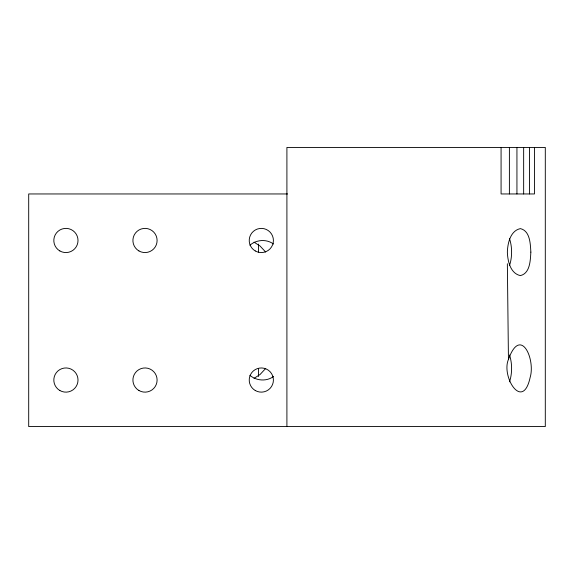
<?xml version="1.0" encoding="UTF-8"?>
<svg xmlns="http://www.w3.org/2000/svg" width="574" height="574" viewBox="0 0 574 574"><rect width="100%" height="100%" fill="white"/><g stroke="black" fill="none" stroke-linecap="round" stroke-linejoin="round"><path stroke-width="0.86" d="M508.449 359.417C501.03 376.487 522.742 411.759 530.154 377.412C535.628 359.181 520.546 325.501 508.449 359.417L507.359 263.739M265.669 368.465L260.079 374.478L254.038 378.366M249.898 245.22C256.413 239.588 266.53 238.856 273.533 244.029M273.533 376.494C266.53 381.674 256.413 380.935 249.898 375.31M287.61 193.955L28.7 193.955L28.7 426.568L545.3 426.568L545.3 147.432L286.907 147.432L286.907 426.568M254.038 242.156L260.079 246.045L265.669 252.058M534.487 147.432L534.487 193.955L501.073 193.955L501.073 147.432M529.515 147.432L529.515 193.955M523.653 147.432L523.653 193.955M516.937 147.432L516.937 193.955M509.396 147.432L509.396 193.955M258.436 244.058L258.436 252.108M258.436 368.415L258.436 376.465M509.49 238.684A23.491 11.745 90 0 1 509.49 265.525M509.49 354.997A23.491 11.745 90 0 1 509.49 381.839M530.857 252.108C530.333 260.244 530.197 273.296 520.396 275.599C510.322 273.518 507.653 260.919 507.359 252.108C507.653 243.29 510.322 230.698 520.396 228.61C530.197 230.92 530.333 243.972 530.857 252.108M59.868 250.953A12.097 12.097 0 0 0 78.014 240.477A12.097 12.097 0 0 0 59.868 230.002A12.097 12.097 0 0 0 59.868 250.953M59.868 390.521A12.097 12.097 0 0 0 78.014 380.045A12.097 12.097 0 0 0 59.868 369.57A12.097 12.097 0 0 0 59.868 390.521M138.958 390.521A12.097 12.097 0 0 0 157.104 380.045A12.097 12.097 0 0 0 138.958 369.57A12.097 12.097 0 0 0 138.958 390.521M138.958 250.953A12.097 12.097 0 0 0 157.104 240.477A12.097 12.097 0 0 0 138.958 230.002A12.097 12.097 0 0 0 138.958 250.953M255.272 250.953A12.097 12.097 0 0 0 273.411 240.477A12.097 12.097 0 0 0 255.272 230.002A12.097 12.097 0 0 0 255.272 250.953M255.272 390.521A12.097 12.097 0 0 0 273.411 380.045A12.097 12.097 0 0 0 255.272 369.57A12.097 12.097 0 0 0 255.272 390.521"/></g></svg>
